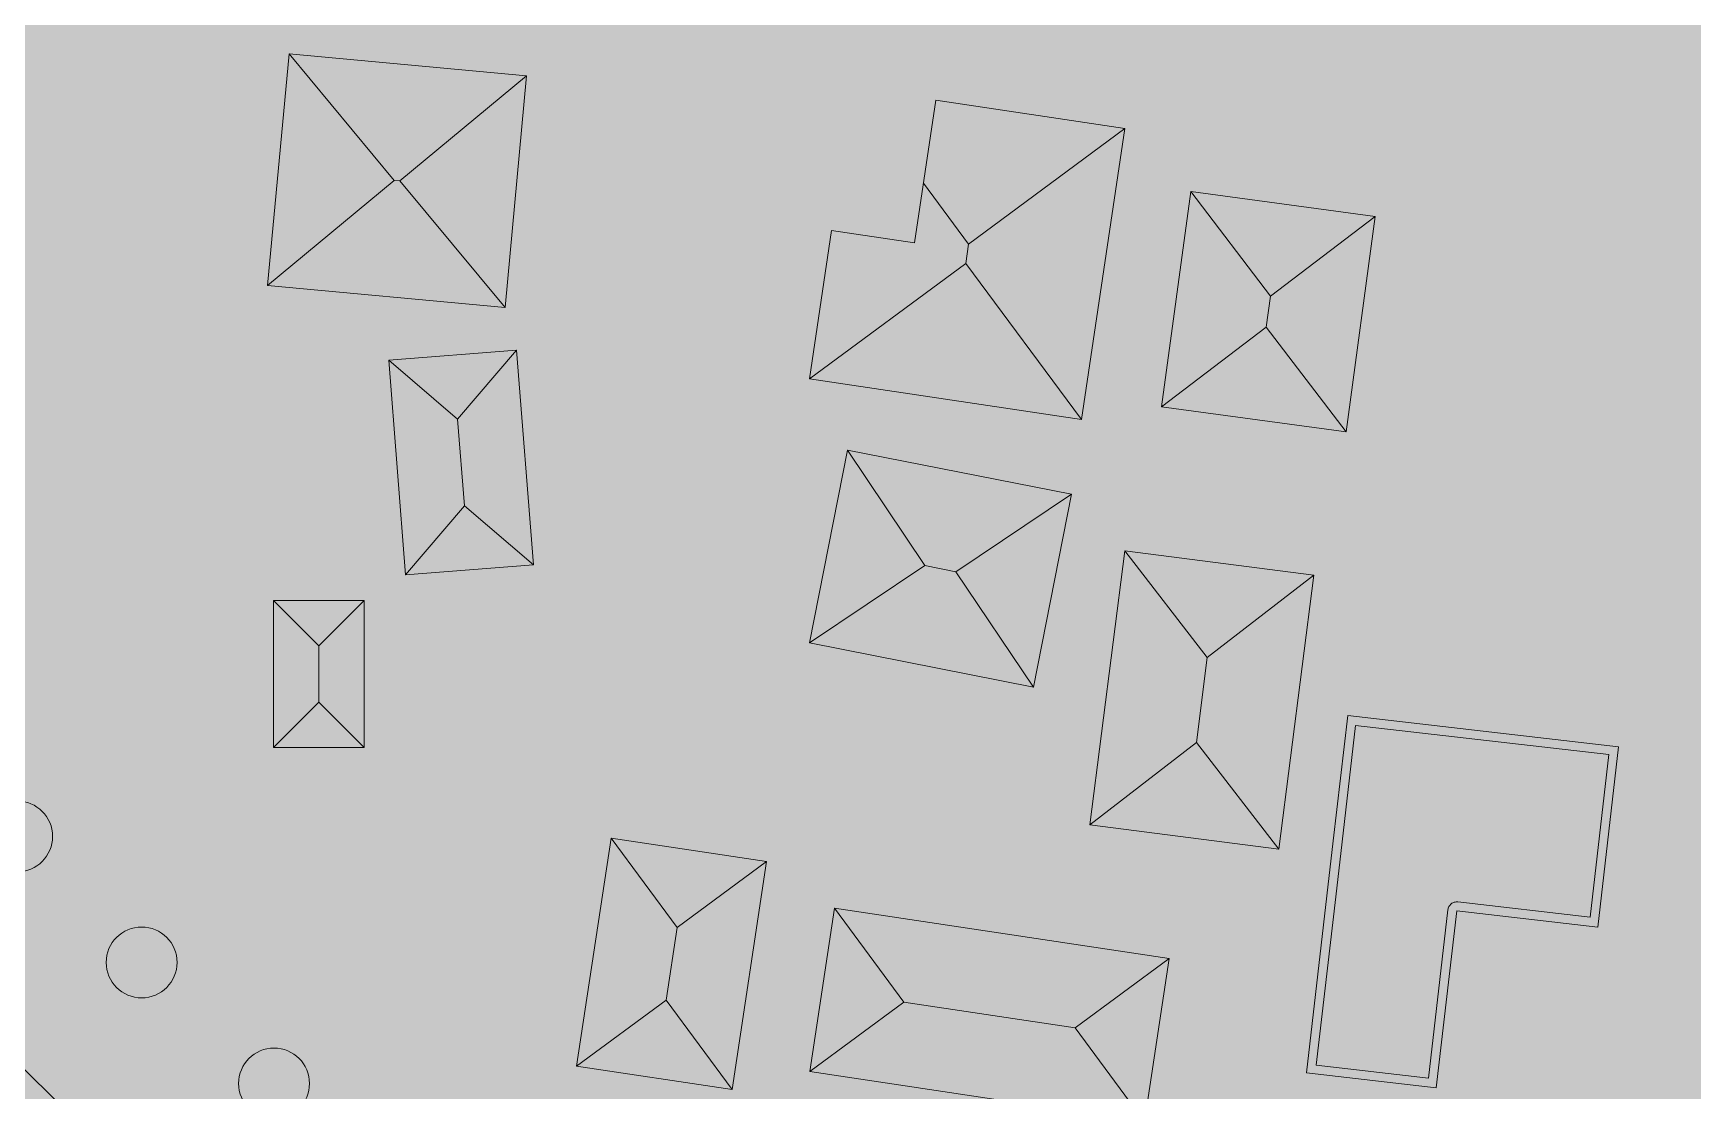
# Model space of a CAD drawing. Header units: metres. Extents: x 305909 to 307171, y 9156037 to 9156671.
# Drawn here: x 306185.9 to 306270.2, y 9156256.1 to 9156309.9 of the extents above; entities that cross this region are included whole.
import ezdxf

# ---------------------------------------------------------------- set-up
doc = ezdxf.new("R2010")
doc.units = ezdxf.units.M
for name, color, linetype, lineweight, true_color in [('B-BANGUNAN_PERMUKIMAN', 7, 'Continuous', 13, 0xf0cd8c), ('B-BAYANGAN', 7, 'Continuous', 0, 0x76786c), ('K-REL_BALAS', 7, 'Continuous', 0, 0xb0a89c), ('K-REL_KA', 7, 'Continuous', 25, 0x282828), ('V-POHON_PENEDUH', 7, 'Continuous', 13, 0x288232), ('Z-R', 7, 'Continuous', 0, 0xfaf4e6), ('Z-RTH', 7, 'Continuous', 0, 0xc7e4ba)]:
    doc.layers.add(name, color=color, linetype=linetype, lineweight=lineweight, true_color=true_color)

# ---------------------------------------------------------------- blocks, each defined once
blk = doc.blocks.new('POHON')
at = {"true_color": 0x347638}
h = blk.add_hatch(color=97, dxfattribs=at)
h.dxf.hatch_style = 1
edge = h.paths.add_edge_path()
edge.add_arc((0, 0), 1, 0, 360)
at = {"true_color": 0x3e843e}
h = blk.add_hatch(color=97, dxfattribs=at)
h.dxf.hatch_style = 1
edge = h.paths.add_edge_path()
edge.add_arc((0, 0.78), 0.32, 0, 360)
h = blk.add_hatch(color=97, dxfattribs=at)
h.dxf.hatch_style = 1
edge = h.paths.add_edge_path()
edge.add_arc((-0.552, 0.552), 0.32, 0, 360)
at = {"true_color": 0x62a556}
h = blk.add_hatch(color=85, dxfattribs=at)
h.dxf.hatch_style = 1
edge = h.paths.add_edge_path()
edge.add_arc((-0.2, 0.22), 0.55, 0, 360)
at = {"true_color": 0x697060}
h = blk.add_hatch(color=251, dxfattribs=at)
h.dxf.hatch_style = 1
edge = h.paths.add_edge_path()
edge.add_arc((0.38, -0.38), 1, 0, 360)
at = {"true_color": 0x3e843e}
h = blk.add_hatch(color=97, dxfattribs=at)
h.dxf.hatch_style = 1
edge = h.paths.add_edge_path()
edge.add_arc((0.552, 0.552), 0.32, 0, 360)
h = blk.add_hatch(color=97, dxfattribs=at)
h.dxf.hatch_style = 1
edge = h.paths.add_edge_path()
edge.add_arc((-0.78, 0), 0.32, 0, 360)
h = blk.add_hatch(color=97, dxfattribs=at)
h.dxf.hatch_style = 1
edge = h.paths.add_edge_path()
edge.add_arc((0.78, 0), 0.32, 0, 360)
h = blk.add_hatch(color=97, dxfattribs=at)
h.dxf.hatch_style = 1
edge = h.paths.add_edge_path()
edge.add_arc((-0.552, -0.552), 0.32, 0, 360)
h = blk.add_hatch(color=97, dxfattribs=at)
h.dxf.hatch_style = 1
edge = h.paths.add_edge_path()
edge.add_arc((0, -0.78), 0.32, 0, 360)
h = blk.add_hatch(color=97, dxfattribs=at)
h.dxf.hatch_style = 1
edge = h.paths.add_edge_path()
edge.add_arc((0.552, -0.552), 0.32, 0, 360)
at = {"color": 99, "lineweight": 9, "true_color": 0x235528}
blk.add_circle((0, 0), 1, dxfattribs=at)

msp = doc.modelspace()

# ---------------------------------------------------------------- hatches: boundary and pattern name
at = {"layer": 'B-BANGUNAN_PERMUKIMAN', "true_color": 0xe7865c}
h = msp.add_hatch(color=23, dxfattribs=at)
h.dxf.hatch_style = 1
h.paths.add_polyline_path([(306204.237, 9156302.371), (306197.806, 9156297.025), (306198.891, 9156308.802), (306204.237, 9156302.371)])
at = {"layer": 'B-BANGUNAN_PERMUKIMAN', "true_color": 0xe3845a}
h = msp.add_hatch(color=23, dxfattribs=at)
h.dxf.hatch_style = 1
h.paths.add_polyline_path([(306210.956, 9156307.691), (306204.525, 9156302.345), (306204.237, 9156302.371), (306198.891, 9156308.802), (306198.891, 9156308.802), (306210.956, 9156307.691)])
at = {"layer": 'B-BANGUNAN_PERMUKIMAN', "true_color": 0xb46947}
h = msp.add_hatch(color=35, dxfattribs=at)
h.dxf.hatch_style = 1
h.paths.add_polyline_path([(306209.871, 9156295.914), (306209.871, 9156295.914), (306204.525, 9156302.345), (306210.956, 9156307.691), (306209.871, 9156295.914)])
at = {"layer": 'B-BANGUNAN_PERMUKIMAN', "true_color": 0xe5855b}
h = msp.add_hatch(color=23, dxfattribs=at)
h.dxf.hatch_style = 1
h.paths.add_polyline_path([(306233.4, 9156299.139), (306231.11, 9156302.235), (306231.739, 9156306.448), (306241.338, 9156305.013), (306233.4, 9156299.139)])
at = {"layer": 'B-BANGUNAN_PERMUKIMAN', "true_color": 0xb76a49}
h = msp.add_hatch(color=35, dxfattribs=at)
h.dxf.hatch_style = 1
h.paths.add_polyline_path([(306239.127, 9156290.219), (306233.253, 9156298.157), (306233.4, 9156299.139), (306241.338, 9156305.013), (306239.127, 9156290.219)])
at = {"layer": 'B-BANGUNAN_PERMUKIMAN', "true_color": 0xb86b49}
h = msp.add_hatch(color=35, dxfattribs=at)
h.dxf.hatch_style = 1
h.paths.add_polyline_path([(306204.237, 9156302.371), (306204.525, 9156302.345), (306209.871, 9156295.914), (306197.806, 9156297.025), (306204.237, 9156302.371)])
at = {"layer": 'B-BANGUNAN_PERMUKIMAN', "true_color": 0xea885d}
h = msp.add_hatch(color=23, dxfattribs=at)
h.dxf.hatch_style = 1
h.paths.add_polyline_path([(306233.4, 9156299.139), (306233.253, 9156298.157), (306225.316, 9156292.283), (306226.444, 9156299.829), (306230.656, 9156299.2), (306231.11, 9156302.235), (306233.4, 9156299.139)])
at = {"layer": 'B-BANGUNAN_PERMUKIMAN', "true_color": 0xe8875c}
h = msp.add_hatch(color=23, dxfattribs=at)
h.dxf.hatch_style = 1
h.paths.add_polyline_path([(306244.684, 9156301.807), (306248.732, 9156296.489), (306248.518, 9156294.91), (306243.2, 9156290.861), (306243.2, 9156290.861), (306244.684, 9156301.807)])
at = {"layer": 'B-BANGUNAN_PERMUKIMAN', "true_color": 0xe18359}
h = msp.add_hatch(color=23, dxfattribs=at)
h.dxf.hatch_style = 1
h.paths.add_polyline_path([(306254.05, 9156300.537), (306254.05, 9156300.537), (306248.732, 9156296.489), (306244.684, 9156301.807), (306254.05, 9156300.537)])
at = {"layer": 'B-BANGUNAN_PERMUKIMAN', "true_color": 0xb36847}
h = msp.add_hatch(color=25, dxfattribs=at)
h.dxf.hatch_style = 1
h.paths.add_polyline_path([(306248.518, 9156294.91), (306248.732, 9156296.489), (306254.05, 9156300.537), (306252.566, 9156289.591), (306248.518, 9156294.91)])
at = {"layer": 'B-BANGUNAN_PERMUKIMAN', "true_color": 0xbf6f4c}
h = msp.add_hatch(color=13, dxfattribs=at)
h.dxf.hatch_style = 1
h.paths.add_polyline_path([(306233.253, 9156298.157), (306239.127, 9156290.219), (306225.316, 9156292.283), (306225.316, 9156292.283), (306233.253, 9156298.157)])
at = {"layer": 'B-BANGUNAN_PERMUKIMAN', "true_color": 0xba6c4a}
h = msp.add_hatch(color=35, dxfattribs=at)
h.dxf.hatch_style = 1
h.paths.add_polyline_path([(306248.518, 9156294.91), (306252.566, 9156289.591), (306243.2, 9156290.861), (306248.518, 9156294.91)])
at = {"layer": 'B-BANGUNAN_PERMUKIMAN', "true_color": 0xe7865b}
h = msp.add_hatch(color=23, dxfattribs=at)
h.dxf.hatch_style = 1
h.paths.add_polyline_path([(306207.453, 9156290.239), (306203.951, 9156293.235), (306203.951, 9156293.236), (306210.45, 9156293.741), (306207.453, 9156290.239)])
at = {"layer": 'B-BANGUNAN_PERMUKIMAN', "true_color": 0xb86b49}
h = msp.add_hatch(color=35, dxfattribs=at)
h.dxf.hatch_style = 1
h.paths.add_polyline_path([(306211.297, 9156282.84), (306207.795, 9156285.837), (306207.453, 9156290.239), (306210.45, 9156293.741), (306211.297, 9156282.84)])
at = {"layer": 'B-BANGUNAN_PERMUKIMAN', "true_color": 0xe3845a}
h = msp.add_hatch(color=23, dxfattribs=at)
h.dxf.hatch_style = 1
h.paths.add_polyline_path([(306207.453, 9156290.239), (306207.795, 9156285.837), (306204.798, 9156282.335), (306204.798, 9156282.335), (306203.951, 9156293.235), (306207.453, 9156290.239)])
at = {"layer": 'B-BANGUNAN_PERMUKIMAN', "true_color": 0xe9875c}
h = msp.add_hatch(color=23, dxfattribs=at)
h.dxf.hatch_style = 1
h.paths.add_polyline_path([(306231.182, 9156282.799), (306225.314, 9156278.868), (306227.251, 9156288.669), (306231.182, 9156282.799)])
at = {"layer": 'B-BANGUNAN_PERMUKIMAN', "true_color": 0xe08259}
h = msp.add_hatch(color=23, dxfattribs=at)
h.dxf.hatch_style = 1
h.paths.add_polyline_path([(306232.758, 9156282.488), (306231.182, 9156282.799), (306227.251, 9156288.669), (306238.627, 9156286.42), (306232.758, 9156282.488)])
at = {"layer": 'B-BANGUNAN_PERMUKIMAN', "true_color": 0xb26847}
h = msp.add_hatch(color=25, dxfattribs=at)
h.dxf.hatch_style = 1
h.paths.add_polyline_path([(306232.758, 9156282.488), (306238.627, 9156286.42), (306238.627, 9156286.42), (306236.69, 9156276.618), (306232.758, 9156282.488)])
at = {"layer": 'B-BANGUNAN_PERMUKIMAN', "true_color": 0xb46948}
h = msp.add_hatch(color=35, dxfattribs=at)
h.dxf.hatch_style = 1
h.paths.add_polyline_path([(306207.795, 9156285.837), (306211.297, 9156282.84), (306204.798, 9156282.335), (306207.795, 9156285.837)])
at = {"layer": 'B-BANGUNAN_PERMUKIMAN', "true_color": 0xe8875c}
h = msp.add_hatch(color=23, dxfattribs=at)
h.dxf.hatch_style = 1
h.paths.add_polyline_path([(306245.519, 9156278.131), (306244.966, 9156273.805), (306239.554, 9156269.618), (306239.554, 9156269.618), (306241.332, 9156283.544), (306245.519, 9156278.131)])
at = {"layer": 'B-BANGUNAN_PERMUKIMAN', "true_color": 0xe2835a}
h = msp.add_hatch(color=23, dxfattribs=at)
h.dxf.hatch_style = 1
h.paths.add_polyline_path([(306245.519, 9156278.131), (306241.332, 9156283.544), (306250.931, 9156282.318), (306245.519, 9156278.131)])
at = {"layer": 'B-BANGUNAN_PERMUKIMAN', "true_color": 0xbb6d4a}
h = msp.add_hatch(color=13, dxfattribs=at)
h.dxf.hatch_style = 1
h.paths.add_polyline_path([(306225.313, 9156278.867), (306225.314, 9156278.868), (306231.182, 9156282.799), (306232.758, 9156282.488), (306236.69, 9156276.618), (306225.313, 9156278.867)])
at = {"layer": 'B-BANGUNAN_PERMUKIMAN', "true_color": 0xb36847}
h = msp.add_hatch(color=25, dxfattribs=at)
h.dxf.hatch_style = 1
h.paths.add_polyline_path([(306249.154, 9156268.393), (306244.966, 9156273.805), (306245.519, 9156278.131), (306250.931, 9156282.318), (306249.154, 9156268.393)])
at = {"layer": 'B-BANGUNAN_PERMUKIMAN', "true_color": 0xe5855b}
h = msp.add_hatch(color=23, dxfattribs=at)
h.dxf.hatch_style = 1
h.paths.add_polyline_path([(306198.097, 9156281.021), (306200.399, 9156278.719), (306200.399, 9156275.862), (306198.097, 9156273.56), (306198.097, 9156281.021)])
h = msp.add_hatch(color=23, dxfattribs=at)
h.dxf.hatch_style = 1
h.paths.add_polyline_path([(306202.701, 9156281.021), (306200.399, 9156278.719), (306198.097, 9156281.021), (306202.701, 9156281.021)])
at = {"layer": 'B-BANGUNAN_PERMUKIMAN', "true_color": 0xb66a48}
h = msp.add_hatch(color=35, dxfattribs=at)
h.dxf.hatch_style = 1
h.paths.add_polyline_path([(306202.701, 9156273.56), (306200.399, 9156275.862), (306200.399, 9156278.719), (306202.701, 9156281.021), (306202.701, 9156273.56)])
h = msp.add_hatch(color=35, dxfattribs=at)
h.dxf.hatch_style = 1
h.paths.add_polyline_path([(306200.399, 9156275.862), (306202.701, 9156273.56), (306198.097, 9156273.56), (306200.399, 9156275.862)])
at = {"layer": 'B-BANGUNAN_PERMUKIMAN', "true_color": 0xce7852}
h = msp.add_hatch(color=23, dxfattribs=at)
h.dxf.hatch_style = 1
h.paths.add_polyline_path([(306266.409, 9156273.587), (306265.353, 9156264.433), (306258.188, 9156265.26), (306257.149, 9156256.257), (306250.556, 9156257.018), (306251.595, 9156266.021), (306251.918, 9156268.818), (306252.651, 9156275.175), (306266.409, 9156273.587)])
at = {"layer": 'B-BANGUNAN_PERMUKIMAN', "true_color": 0xb96c49}
h = msp.add_hatch(color=35, dxfattribs=at)
h.dxf.hatch_style = 1
h.paths.add_polyline_path([(306244.966, 9156273.805), (306249.154, 9156268.393), (306239.554, 9156269.618), (306244.966, 9156273.805)])
at = {"layer": 'B-BANGUNAN_PERMUKIMAN', "true_color": 0xe8875c}
h = msp.add_hatch(color=23, dxfattribs=at)
h.dxf.hatch_style = 1
h.paths.add_polyline_path([(306218.593, 9156264.415), (306218.036, 9156260.719), (306213.496, 9156257.367), (306215.242, 9156268.955), (306218.593, 9156264.415)])
at = {"layer": 'B-BANGUNAN_PERMUKIMAN', "true_color": 0xe18359}
h = msp.add_hatch(color=23, dxfattribs=at)
h.dxf.hatch_style = 1
h.paths.add_polyline_path([(306223.134, 9156267.767), (306218.593, 9156264.415), (306215.242, 9156268.955), (306215.242, 9156268.956), (306223.134, 9156267.767)])
at = {"layer": 'B-BANGUNAN_PERMUKIMAN', "true_color": 0xb36847}
h = msp.add_hatch(color=25, dxfattribs=at)
h.dxf.hatch_style = 1
h.paths.add_polyline_path([(306221.388, 9156256.178), (306221.388, 9156256.178), (306218.036, 9156260.719), (306218.593, 9156264.415), (306223.134, 9156267.767), (306221.388, 9156256.178)])
at = {"layer": 'B-BANGUNAN_PERMUKIMAN', "true_color": 0xe8875c}
h = msp.add_hatch(color=23, dxfattribs=at)
h.dxf.hatch_style = 1
h.paths.add_polyline_path([(306230.112, 9156260.616), (306225.342, 9156257.093), (306226.589, 9156265.385), (306230.112, 9156260.616)])
at = {"layer": 'B-BANGUNAN_PERMUKIMAN', "true_color": 0xe18359}
h = msp.add_hatch(color=23, dxfattribs=at)
h.dxf.hatch_style = 1
h.paths.add_polyline_path([(306238.81, 9156259.307), (306230.112, 9156260.616), (306226.589, 9156265.385), (306226.589, 9156265.385), (306243.58, 9156262.829), (306238.81, 9156259.307)])
at = {"layer": 'B-BANGUNAN_PERMUKIMAN', "true_color": 0xb36847}
h = msp.add_hatch(color=25, dxfattribs=at)
h.dxf.hatch_style = 1
h.paths.add_polyline_path([(306238.81, 9156259.307), (306243.58, 9156262.829), (306242.332, 9156254.537), (306238.81, 9156259.307)])
at = {"layer": 'B-BANGUNAN_PERMUKIMAN', "true_color": 0xba6c4a}
h = msp.add_hatch(color=35, dxfattribs=at)
h.dxf.hatch_style = 1
h.paths.add_polyline_path([(306218.036, 9156260.719), (306221.388, 9156256.178), (306213.496, 9156257.367), (306218.036, 9156260.719)])
h = msp.add_hatch(color=35, dxfattribs=at)
h.dxf.hatch_style = 1
h.paths.add_polyline_path([(306225.342, 9156257.093), (306230.112, 9156260.616), (306238.81, 9156259.307), (306242.332, 9156254.537), (306225.342, 9156257.093)])
at = {"layer": 'B-BAYANGAN', "true_color": 0x76786c}
h = msp.add_hatch(color=8, dxfattribs=at)
h.dxf.hatch_style = 1
h.paths.add_polyline_path([(306211.706, 9156306.941), (306210.621, 9156295.164), (306198.556, 9156296.275), (306199.641, 9156308.052), (306211.706, 9156306.941)])
h = msp.add_hatch(color=8, dxfattribs=at)
h.dxf.hatch_style = 1
h.paths.add_polyline_path([(306242.088, 9156304.263), (306239.877, 9156289.469), (306226.066, 9156291.533), (306227.194, 9156299.079), (306231.406, 9156298.45), (306232.489, 9156305.698), (306242.088, 9156304.263)])
h = msp.add_hatch(color=8, dxfattribs=at)
h.dxf.hatch_style = 1
h.paths.add_polyline_path([(306254.8, 9156299.787), (306253.316, 9156288.841), (306243.949, 9156290.111), (306245.434, 9156301.057), (306254.8, 9156299.787)])
h = msp.add_hatch(color=8, dxfattribs=at)
h.dxf.hatch_style = 1
h.paths.add_polyline_path([(306212.047, 9156282.09), (306205.548, 9156281.585), (306204.701, 9156292.486), (306211.2, 9156292.991), (306212.047, 9156282.09)])
h = msp.add_hatch(color=8, dxfattribs=at)
h.dxf.hatch_style = 1
h.paths.add_polyline_path([(306239.378, 9156285.67), (306237.44, 9156275.868), (306226.063, 9156278.117), (306228.001, 9156287.919), (306239.378, 9156285.67)])
h = msp.add_hatch(color=8, dxfattribs=at)
h.dxf.hatch_style = 1
h.paths.add_polyline_path([(306251.681, 9156281.568), (306249.904, 9156267.643), (306240.304, 9156268.868), (306242.082, 9156282.794), (306251.681, 9156281.568)])
h = msp.add_hatch(color=8, dxfattribs=at)
h.dxf.hatch_style = 1
h.paths.add_polyline_path([(306203.451, 9156272.81), (306198.847, 9156272.81), (306198.847, 9156280.271), (306203.451, 9156280.271), (306203.451, 9156272.81)])
h = msp.add_hatch(color=8, dxfattribs=at)
h.dxf.hatch_style = 1
h.paths.add_polyline_path([(306267.159, 9156272.837), (306266.103, 9156263.683), (306258.938, 9156264.51), (306257.899, 9156255.507), (306251.306, 9156256.268), (306252.345, 9156265.271), (306252.668, 9156268.068), (306253.401, 9156274.425), (306267.159, 9156272.837)])
h = msp.add_hatch(color=8, dxfattribs=at)
h.dxf.hatch_style = 1
h.paths.add_polyline_path([(306223.885, 9156267.016), (306222.139, 9156255.428), (306214.246, 9156256.617), (306215.992, 9156268.206), (306223.885, 9156267.016)])
h = msp.add_hatch(color=8, dxfattribs=at)
h.dxf.hatch_style = 1
h.paths.add_polyline_path([(306244.33, 9156262.079), (306243.082, 9156253.787), (306226.092, 9156256.343), (306227.339, 9156264.635), (306244.33, 9156262.079)])
at = {"layer": 'K-REL_BALAS', "true_color": 0xb0a89c}
h = msp.add_hatch(color=253, dxfattribs=at)
h.dxf.hatch_style = 1
h.paths.add_polyline_path([(306321.865, 9156152.154), (306320.146, 9156152.774), (306320.076, 9156152.801), (306320.014, 9156152.827), (306319.878, 9156152.89), (306319.819, 9156152.922), (306319.754, 9156152.958), (306267.831, 9156183.583), (306267.802, 9156183.601), (306267.775, 9156183.617), (306267.746, 9156183.636), (306228.756, 9156208.971), (306228.675, 9156209.027), (306228.604, 9156209.08), (306228.526, 9156209.141), (306187.79, 9156243.416), (306187.741, 9156243.459), (306187.698, 9156243.498), (306187.651, 9156243.543), (306184.805, 9156246.361), (306184.805, 9156252.891), (306190.849, 9156246.906), (306231.404, 9156212.784), (306263.548, 9156191.897), (306232.106, 9156213.087), (306232.038, 9156213.136), (306231.978, 9156213.181), (306231.912, 9156213.232), (306191.265, 9156247.276), (306191.219, 9156247.316), (306191.178, 9156247.353), (306191.134, 9156247.395), (306184.805, 9156253.576), (306184.805, 9156260.062), (306194.312, 9156250.776), (306234.799, 9156216.867), (306271.67, 9156192.019), (306321.865, 9156163.62), (306321.865, 9156158.568), (306320.44, 9156159.122), (306320.335, 9156159.168), (306320.241, 9156159.212), (306320.139, 9156159.265), (306272.425, 9156186.26), (306321.865, 9156157.1), (306321.865, 9156152.154)])
at = {"layer": 'Z-R', "true_color": 0xe2eacc}
h = msp.add_hatch(color=254, dxfattribs=at)
h.dxf.hatch_style = 1
h.paths.add_polyline_path([(306499.604, 9156305.811), (306466.679, 9156301.994), (306472.882, 9156235.666), (306497.912, 9156229.062), (306526.804, 9156228.986), (306531.575, 9156219.919), (306532.491, 9156127.582), (306486.314, 9156132.333), (306393.989, 9156155.199), (306332.726, 9156171.593), (306288.72, 9156190.576), (306246.009, 9156220.776), (306216.24, 9156242.779), (306193.374, 9156263.487), (306160.586, 9156296.707), (306133.406, 9156338.556), (306127.354, 9156361.253), (306094.195, 9156358.842), (306090.504, 9156366.668), (306061.399, 9156428.371), (306035.152, 9156500.205), (306017.705, 9156550.308), (306008.214, 9156577.564), (306141.306, 9156568.881), (306165.696, 9156567.29), (306165.696, 9156567.29), (306200.223, 9156564.074), (306291.75, 9156555.548), (306369.455, 9156545.532), (306471.945, 9156528.538), (306458.481, 9156529.505), (306455.788, 9156529.715), (306453.061, 9156530.08), (306440, 9156532.835), (306440, 9156532.835), (306440, 9156532.835), (306440, 9156532.835), (306424.61, 9156536.081), (306424.61, 9156536.081), (306385.74, 9156542.791), (306385.74, 9156542.791), (306305.003, 9156549.608), (306305.003, 9156549.608), (306215.657, 9156559.53), (306215.657, 9156559.53), (306186.122, 9156560.815), (306186.122, 9156560.815), (306160.523, 9156563.133), (306160.523, 9156563.133), (306119.178, 9156567.786), (306119.178, 9156567.786), (306039.052, 9156573.455), (306039.052, 9156573.455), (306033.081, 9156573.806), (306033.081, 9156573.806), (306033.081, 9156573.806), (306051.45, 9156523.215), (306051.451, 9156523.214), (306060.206, 9156485.254), (306060.206, 9156485.254), (306060.207, 9156485.254), (306057.483, 9156485.596), (306070.599, 9156438.472), (306116.984, 9156440.275), (306147.963, 9156437.914), (306199.856, 9156410.566), (306230.346, 9156409.784), (306281.946, 9156409.003), (306338.236, 9156402.748), (306341.903, 9156461.433), (306341.903, 9156461.433), (306341.904, 9156461.433), (306343.891, 9156461.177), (306340.232, 9156402.624), (306340.209, 9156402.422), (306340.166, 9156402.225), (306340.103, 9156402.033), (306340.021, 9156401.848), (306339.921, 9156401.672), (306339.804, 9156401.507), (306339.67, 9156401.355), (306339.522, 9156401.217), (306339.361, 9156401.095), (306339.188, 9156400.99), (306339.006, 9156400.902), (306338.815, 9156400.834), (306338.619, 9156400.785), (306338.419, 9156400.757), (306338.217, 9156400.748), (306338.015, 9156400.76), (306281.82, 9156407.004), (306230.316, 9156407.785), (306230.295, 9156407.785), (306199.805, 9156408.567), (306199.621, 9156408.58), (306199.44, 9156408.61), (306199.262, 9156408.656), (306199.09, 9156408.719), (306198.923, 9156408.797), (306147.397, 9156435.951), (306116.947, 9156438.272), (306078.606, 9156436.782), (306089.35, 9156410.909), (306109.34, 9156371.439), (306114.245, 9156367.345), (306121.798, 9156366.048), (306134.087, 9156364.483), (306186.355, 9156362.595), (306279.564, 9156357.942), (306324.738, 9156355.991), (306351.562, 9156350.968), (306360, 9156400.449), (306360, 9156400.449), (306360, 9156380), (306360, 9156380), (306360, 9156380), (306440, 9156380), (306440, 9156380), (306440, 9156380), (306440, 9156340.326), (306440.226, 9156340.291), (306485.257, 9156338.295), (306492.355, 9156337.55), (306513.124, 9156334.559), (306536.031, 9156332.219), (306560, 9156329.629), (306560, 9156512.617), (306572.178, 9156510.306), (306677.166, 9156490.276), (306677.166, 9156490.276), (306764.133, 9156475.064), (306735.941, 9156145.416), (306694.109, 9156139.201), (306694.292, 9156206.558), (306623.212, 9156213.87), (306624.289, 9156242.595), (306556.388, 9156238.052), (306554.003, 9156281.952), (306509.625, 9156279.089), (306499.604, 9156305.811)])
at = {"layer": 'Z-RTH', "true_color": 0xacd28c}
h = msp.add_hatch(color=63, dxfattribs=at)
h.dxf.hatch_style = 1
h.paths.add_polyline_path([(306647.045, 9156131.998), (306682.572, 9156137.435), (306694.109, 9156139.201), (306735.941, 9156145.416), (306764.133, 9156475.064), (306781.809, 9156471.972), (306781.809, 9156471.972), (306780.828, 9156466.643), (306754.667, 9156148.377), (306785.065, 9156153.865), (306794.325, 9156155.537), (306832.652, 9156160.25), (306841.656, 9156139.39), (306613.966, 9156113.407), (306609.989, 9156113.26), (306520.721, 9156109.954), (306451.764, 9156117.779), (306423.331, 9156121.005), (306406.95, 9156126.927), (306333.538, 9156153.468), (306256.179, 9156192.148), (306187.799, 9156246.714), (306141.521, 9156298.517), (306095.934, 9156355.156), (306094.195, 9156358.842), (306127.354, 9156361.253), (306133.406, 9156338.556), (306160.586, 9156296.707), (306193.374, 9156263.487), (306216.24, 9156242.779), (306246.009, 9156220.776), (306288.72, 9156190.576), (306332.726, 9156171.593), (306393.989, 9156155.199), (306486.314, 9156132.333), (306532.491, 9156127.582), (306534.299, 9156127.396), (306596.424, 9156127.396), (306647.045, 9156131.998)])
at = {"layer": 'Z-RTH', "true_color": 0x78aa5f}
h = msp.add_hatch(dxfattribs=at)
h.set_pattern_fill('GRASS', color=75, scale=0.35)
h.paths.add_polyline_path([(306647.045, 9156131.998), (306682.572, 9156137.435), (306694.109, 9156139.201), (306735.941, 9156145.416), (306764.133, 9156475.064), (306781.809, 9156471.972), (306781.809, 9156471.972), (306780.828, 9156466.643), (306754.667, 9156148.377), (306785.065, 9156153.865), (306794.325, 9156155.537), (306832.652, 9156160.25), (306841.656, 9156139.39), (306613.966, 9156113.407), (306609.989, 9156113.26), (306520.721, 9156109.954), (306451.764, 9156117.779), (306423.331, 9156121.005), (306406.95, 9156126.927), (306333.538, 9156153.468), (306256.179, 9156192.148), (306187.799, 9156246.714), (306141.521, 9156298.517), (306095.934, 9156355.156), (306094.195, 9156358.842), (306127.354, 9156361.253), (306133.406, 9156338.556), (306160.586, 9156296.707), (306193.374, 9156263.487), (306216.24, 9156242.779), (306246.009, 9156220.776), (306288.72, 9156190.576), (306332.726, 9156171.593), (306393.989, 9156155.199), (306486.314, 9156132.333), (306532.491, 9156127.582), (306534.299, 9156127.396), (306596.424, 9156127.396), (306647.045, 9156131.998)])

# ---------------------------------------------------------------- linework, layer by layer
at = {"layer": 'B-BANGUNAN_PERMUKIMAN', "color": 17, "lineweight": 9, "true_color": 0x71422d}
for p, q in [((306198.891, 9156308.802), (306204.237, 9156302.371)), ((306210.956, 9156307.691), (306204.525, 9156302.345)), ((306241.338, 9156305.013), (306233.4, 9156299.139)), ((306197.806, 9156297.025), (306204.237, 9156302.371)), ((306204.237, 9156302.371), (306204.525, 9156302.345)), ((306209.871, 9156295.914), (306204.525, 9156302.345)), ((306231.11, 9156302.235), (306233.4, 9156299.139)), ((306244.684, 9156301.807), (306248.732, 9156296.489)), ((306254.05, 9156300.537), (306248.732, 9156296.489)), ((306233.4, 9156299.139), (306233.253, 9156298.157)), ((306225.316, 9156292.283), (306233.253, 9156298.157)), ((306239.127, 9156290.219), (306233.253, 9156298.157)), ((306248.518, 9156294.91), (306248.732, 9156296.489)), ((306243.2, 9156290.861), (306248.518, 9156294.91)), ((306252.566, 9156289.591), (306248.518, 9156294.91)), ((306210.45, 9156293.741), (306207.453, 9156290.239)), ((306203.951, 9156293.235), (306207.453, 9156290.239)), ((306207.453, 9156290.239), (306207.795, 9156285.837)), ((306227.251, 9156288.669), (306231.182, 9156282.799)), ((306238.627, 9156286.42), (306232.758, 9156282.488)), ((306204.798, 9156282.335), (306207.795, 9156285.837)), ((306211.297, 9156282.84), (306207.795, 9156285.837)), ((306241.332, 9156283.544), (306245.519, 9156278.131)), ((306225.314, 9156278.868), (306231.182, 9156282.799)), ((306232.758, 9156282.488), (306231.182, 9156282.799)), ((306236.69, 9156276.618), (306232.758, 9156282.488)), ((306250.931, 9156282.318), (306245.519, 9156278.131)), ((306198.097, 9156281.021), (306200.399, 9156278.719)), ((306202.701, 9156281.021), (306200.399, 9156278.719)), ((306200.399, 9156275.862), (306200.399, 9156278.719)), ((306245.519, 9156278.131), (306244.966, 9156273.805)), ((306198.097, 9156273.56), (306200.399, 9156275.862)), ((306202.701, 9156273.56), (306200.399, 9156275.862)), ((306239.554, 9156269.618), (306244.966, 9156273.805)), ((306249.154, 9156268.393), (306244.966, 9156273.805)), ((306215.242, 9156268.955), (306218.593, 9156264.415)), ((306223.134, 9156267.767), (306218.593, 9156264.415)), ((306226.589, 9156265.385), (306230.112, 9156260.616)), ((306218.036, 9156260.719), (306218.593, 9156264.415)), ((306243.58, 9156262.829), (306238.81, 9156259.307)), ((306213.496, 9156257.367), (306218.036, 9156260.719)), ((306221.388, 9156256.178), (306218.036, 9156260.719)), ((306225.342, 9156257.093), (306230.112, 9156260.616)), ((306238.81, 9156259.307), (306230.112, 9156260.616)), ((306242.332, 9156254.537), (306238.81, 9156259.307))]:
    msp.add_line(p, q, dxfattribs=at)
at = {"layer": 'B-BANGUNAN_PERMUKIMAN', "color": 17, "lineweight": 13, "true_color": 0x71422d}
for points in [[(306210.956, 9156307.691), (306209.871, 9156295.914), (306197.806, 9156297.025), (306198.891, 9156308.802), (306210.956, 9156307.691)], [(306241.338, 9156305.013), (306239.127, 9156290.219), (306225.316, 9156292.283), (306226.444, 9156299.829), (306230.656, 9156299.2), (306231.739, 9156306.448), (306241.338, 9156305.013)], [(306254.05, 9156300.537), (306252.566, 9156289.591), (306243.199, 9156290.861), (306244.684, 9156301.807), (306254.05, 9156300.537)], [(306211.297, 9156282.84), (306204.798, 9156282.335), (306203.951, 9156293.236), (306210.45, 9156293.741), (306211.297, 9156282.84)], [(306238.628, 9156286.42), (306236.69, 9156276.618), (306225.313, 9156278.867), (306227.251, 9156288.669), (306238.628, 9156286.42)], [(306250.931, 9156282.318), (306249.154, 9156268.393), (306239.554, 9156269.618), (306241.332, 9156283.544), (306250.931, 9156282.318)], [(306202.701, 9156273.56), (306198.097, 9156273.56), (306198.097, 9156281.021), (306202.701, 9156281.021), (306202.701, 9156273.56)], [(306266.409, 9156273.587), (306265.353, 9156264.433), (306258.188, 9156265.26), (306257.149, 9156256.257), (306250.556, 9156257.018), (306251.595, 9156266.021), (306251.918, 9156268.818), (306252.651, 9156275.175), (306266.409, 9156273.587)], [(306223.135, 9156267.766), (306221.389, 9156256.178), (306213.496, 9156257.367), (306215.242, 9156268.956), (306223.135, 9156267.766)], [(306243.58, 9156262.829), (306242.332, 9156254.537), (306225.342, 9156257.093), (306226.589, 9156265.385), (306243.58, 9156262.829)]]:
    msp.add_lwpolyline(points, close=True, dxfattribs=at)
at = {"layer": 'B-BANGUNAN_PERMUKIMAN', "color": 11, "lineweight": 9, "true_color": 0xf38d60}
msp.add_lwpolyline([(306265.911, 9156273.192), (306264.958, 9156264.932), (306258.239, 9156265.707), (306258.195, 9156265.71), (306258.151, 9156265.709), (306258.107, 9156265.703), (306258.064, 9156265.693), (306258.022, 9156265.679), (306257.982, 9156265.661), (306257.944, 9156265.638), (306257.908, 9156265.613), (306257.875, 9156265.584), (306257.845, 9156265.551), (306257.818, 9156265.516), (306257.794, 9156265.479), (306257.775, 9156265.439), (306257.759, 9156265.398), (306257.748, 9156265.355), (306257.741, 9156265.312), (306256.753, 9156256.756), (306251.055, 9156257.413), (306252.042, 9156265.969), (306252.365, 9156268.766), (306253.046, 9156274.676), (306265.911, 9156273.192)], close=True, dxfattribs=at)
at = {"layer": 'K-REL_KA'}
msp.add_lwpolyline([(306780.659, 9156140.363), (306614.032, 9156116.828), (306566.926, 9156113.377), (306520.076, 9156113.805), (306476.941, 9156116.645), (306436.377, 9156123.317), (306409.762, 9156129.689), (306382.783, 9156138.125), (306321.591, 9156161.937), (306270.827, 9156190.657), (306233.836, 9156215.587), (306193.238, 9156249.589), (306166.211, 9156275.985), (306142.028, 9156303.414), (306105.362, 9156353.85), (306090.557, 9156379.779), (306075.643, 9156410.93), (306041.702, 9156495.165), (306017.185, 9156566.43)], dxfattribs=at)

# ---------------------------------------------------------------- block references
at = {"layer": 'V-POHON_PENEDUH', "xscale": 1.8, "yscale": 1.8}
for p in [(306185.085, 9156269.039), (306191.407, 9156262.634), (306198.129, 9156256.483)]:
    msp.add_blockref('POHON', p, dxfattribs=at)

doc.saveas('drawing.dxf')
